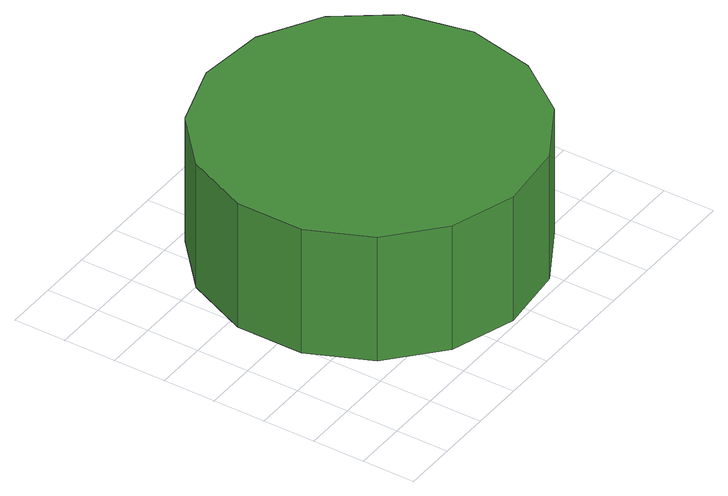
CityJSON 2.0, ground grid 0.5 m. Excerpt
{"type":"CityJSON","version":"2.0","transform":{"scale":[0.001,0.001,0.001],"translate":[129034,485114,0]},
"CityObjects":{
"tree1":{"type":"SolitaryVegetationObject","attributes":{"function":"something"},"geometry":[{"type":"MultiSurface","lod":"1","boundaries":[[[0,1,2,3,4,5,6,7,8,9,10,11,12,13,14]],[[15,16,17,18,19,20,21,22,23,24,25,26,27,28,29]],[[0,29,28,1]],[[1,28,27,2]],[[2,27,26,3]],[[3,26,25,4]],[[4,25,24,5]],[[5,24,23,6]],[[6,23,22,7]],[[7,22,21,8]],[[8,21,20,9]],[[9,20,19,10]],[[10,19,18,11]],[[11,18,17,12]],[[12,17,16,13]],[[13,16,15,14]],[[14,15,29,0]]]}]}
},
"vertices":[
[3527,1588,1749],[3393,2218,1749],[3014,2740,1749],[2455,3062,1749],[1814,3130,1749],[1201,2931,1749],[722,2499,1749],[460,1910,1749],[460,1265,1749],[722,677,1749],[1201,245,1749],[1814,46,1749],[2455,113,1749],[3014,436,1749],[3393,957,1749],[3393,957,459],[3014,436,459],[2455,113,459],[1814,46,459],[1201,245,459],[722,677,459],[460,1265,459],[460,1910,459],[722,2499,459],[1201,2931,459],[1814,3130,459],[2455,3062,459],[3014,2740,459],[3393,2218,459],[3527,1588,459]
]}
